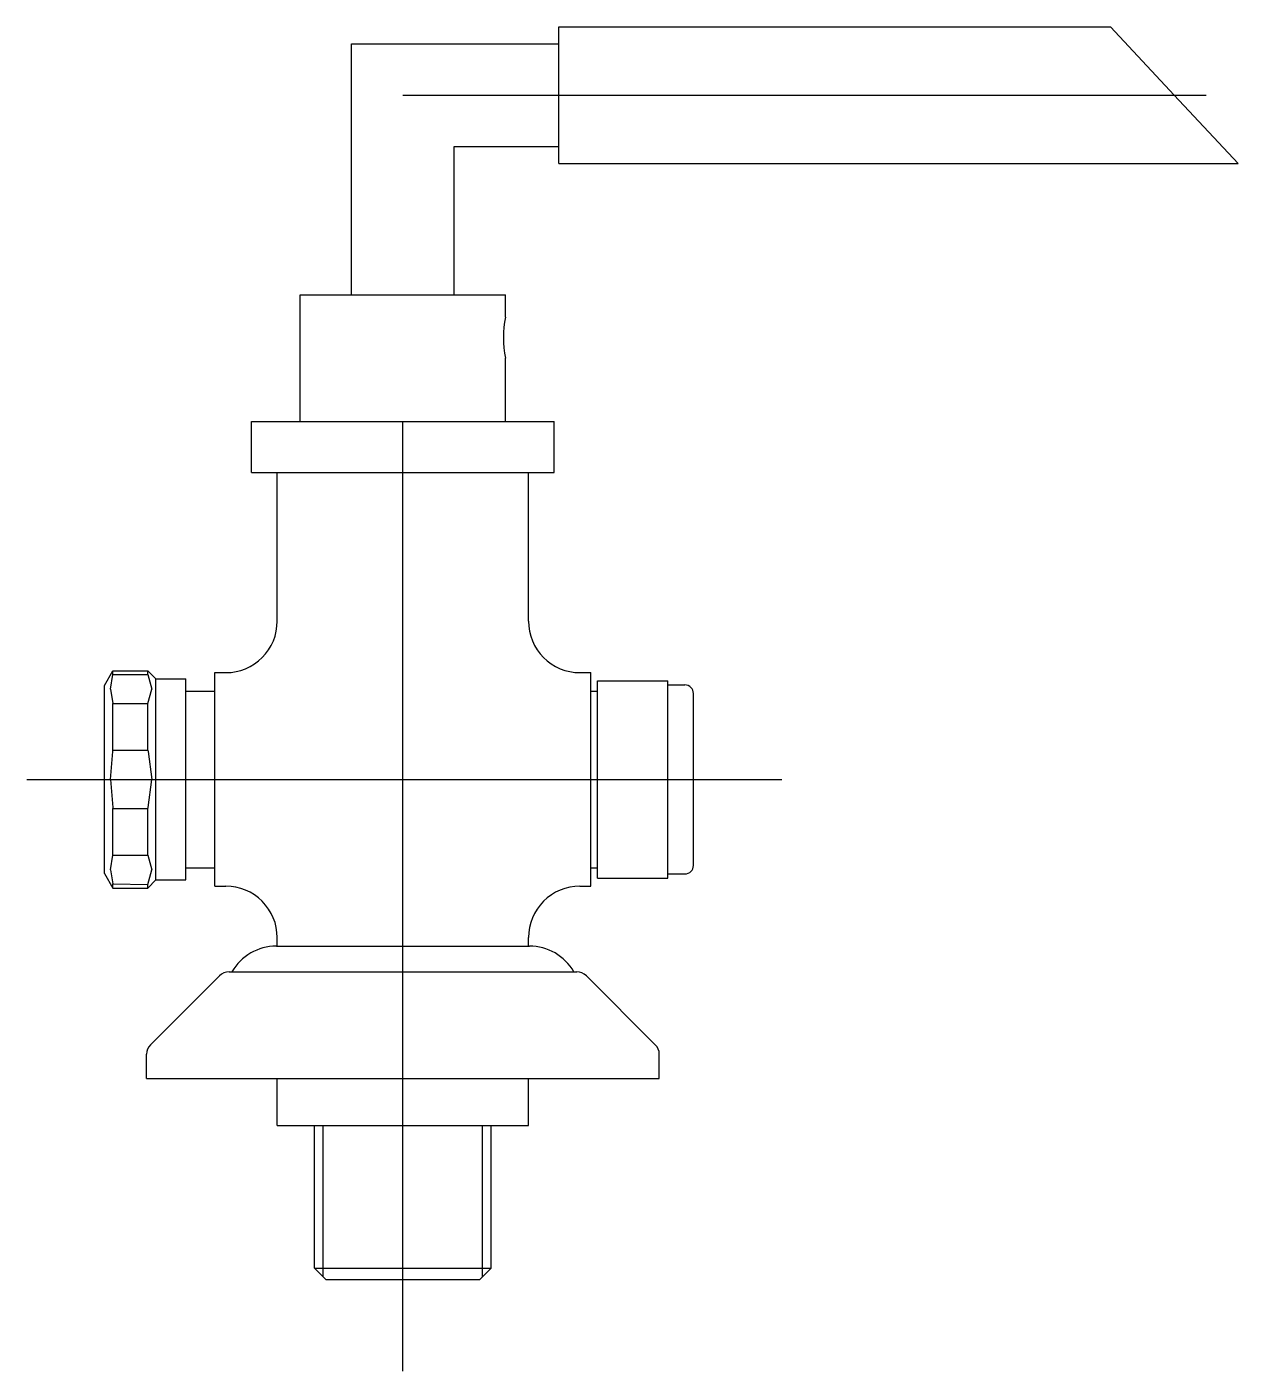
# Model space of a CAD drawing. Extents: x -557.438 to -557.31, y 0.323 to 0.465.
import ezdxf

# ---------------------------------------------------------------- set-up
doc = ezdxf.new("R2010")
doc.units = 0
doc.header["$LTSCALE"] = 0.2
doc.header["$MEASUREMENT"] = 0
doc.linetypes.add('AXES', pattern=[0.54, 0.3, -0.08, 0.08, -0.08])
doc.linetypes.add('CONTINU', pattern=[0])
doc.layers.get('0').update_dxf_attribs({"linetype": 'CONTINUOUS'})
doc.layers.add('DECA_EIXOS', color=5, linetype='AXES')

msp = doc.modelspace()

# ---------------------------------------------------------------- linework, layer by layer
at = {"linetype": 'CONTINU'}
for points in [[(-557.38183, 0.45016), (-557.38183, 0.46456)], [(-557.38183, 0.46456), (-557.32375, 0.46456)], [(-557.32375, 0.46456), (-557.31703, 0.45736)], [(-557.40365, 0.43634), (-557.40365, 0.46276)], [(-557.40365, 0.46276), (-557.38183, 0.46276)], [(-557.31703, 0.45736), (-557.31031, 0.45016)], [(-557.39285, 0.43634), (-557.39285, 0.45196)], [(-557.39285, 0.45196), (-557.38183, 0.45196)], [(-557.38183, 0.45016), (-557.31031, 0.45016)], [(-557.40905, 0.42302), (-557.40905, 0.43634)], [(-557.40905, 0.43634), (-557.38745, 0.43634)], [(-557.38745, 0.434), (-557.38745, 0.43634)], [(-557.38745, 0.42302), (-557.38745, 0.42968)], [(-557.41418, 0.41762), (-557.41418, 0.42302)], [(-557.41418, 0.42302), (-557.38232, 0.42302)], [(-557.38232, 0.41762), (-557.38232, 0.42302)], [(-557.41418, 0.41762), (-557.38232, 0.41762)], [(-557.41148, 0.40197), (-557.41148, 0.41762)], [(-557.38502, 0.40197), (-557.38502, 0.41762)], [(-557.42966, 0.39521), (-557.42878, 0.39674)], [(-557.42903, 0.39483), (-557.42878, 0.39637)], [(-557.42878, 0.39637), (-557.42878, 0.39674)], [(-557.42878, 0.39674), (-557.42512, 0.39674)], [(-557.42878, 0.39637), (-557.42512, 0.39637)], [(-557.42512, 0.39674), (-557.42426, 0.39589)], [(-557.42512, 0.39637), (-557.42512, 0.39674)], [(-557.42512, 0.39637), (-557.42468, 0.39483)], [(-557.41805, 0.37406), (-557.41805, 0.39656)], [(-557.41805, 0.39656), (-557.41688, 0.39656)], [(-557.37962, 0.39656), (-557.37845, 0.39656)], [(-557.37845, 0.37406), (-557.37845, 0.39656)], [(-557.42966, 0.37541), (-557.42966, 0.39521)], [(-557.42426, 0.37474), (-557.42426, 0.39589)], [(-557.42426, 0.39589), (-557.42111, 0.39589)], [(-557.42111, 0.37474), (-557.42111, 0.39589)], [(-557.37776, 0.37491), (-557.37776, 0.39571)], [(-557.37776, 0.39571), (-557.37035, 0.39571)], [(-557.37035, 0.37491), (-557.37035, 0.39571)], [(-557.37035, 0.39526), (-557.36855, 0.39526)], [(-557.42903, 0.39483), (-557.42878, 0.3933)], [(-557.42512, 0.3933), (-557.42468, 0.39483)], [(-557.42111, 0.39461), (-557.41805, 0.39461)], [(-557.37845, 0.39461), (-557.37776, 0.39461)], [(-557.36765, 0.37626), (-557.36765, 0.39436)], [(-557.42878, 0.38838), (-557.42878, 0.3933)], [(-557.42878, 0.3933), (-557.42512, 0.3933)], [(-557.42512, 0.38838), (-557.42512, 0.3933)], [(-557.42903, 0.38531), (-557.4288, 0.38826)], [(-557.4288, 0.38826), (-557.42878, 0.38838)], [(-557.42878, 0.38838), (-557.42512, 0.38838)], [(-557.42512, 0.38838), (-557.42507, 0.38826)], [(-557.42507, 0.38826), (-557.42468, 0.38531)], [(-557.43784, 0.38531), (-557.35835, 0.38531)], [(-557.42903, 0.38531), (-557.4288, 0.38237)], [(-557.42507, 0.38237), (-557.42468, 0.38531)], [(-557.4288, 0.38237), (-557.42878, 0.38224)], [(-557.42878, 0.37733), (-557.42878, 0.38224)], [(-557.42878, 0.38224), (-557.42512, 0.38224)], [(-557.42512, 0.38224), (-557.42507, 0.38237)], [(-557.42512, 0.37733), (-557.42512, 0.38224)], [(-557.42903, 0.37579), (-557.42878, 0.37733)], [(-557.42878, 0.37733), (-557.42512, 0.37733)], [(-557.42512, 0.37733), (-557.42468, 0.37579)], [(-557.42966, 0.37541), (-557.42878, 0.37388)], [(-557.42903, 0.37579), (-557.4288, 0.37432)], [(-557.42512, 0.37426), (-557.42468, 0.37579)], [(-557.42111, 0.37602), (-557.41805, 0.37602)], [(-557.37845, 0.37602), (-557.37776, 0.37602)], [(-557.37035, 0.37536), (-557.36855, 0.37536)], [(-557.42878, 0.37388), (-557.4288, 0.37432)], [(-557.4288, 0.37432), (-557.42512, 0.37426)], [(-557.42878, 0.37388), (-557.42512, 0.37388)], [(-557.42512, 0.37388), (-557.42426, 0.37474)], [(-557.42512, 0.37388), (-557.42512, 0.37426)], [(-557.42426, 0.37474), (-557.42111, 0.37474)], [(-557.41805, 0.37406), (-557.41688, 0.37406)], [(-557.37962, 0.37406), (-557.37845, 0.37406)], [(-557.37776, 0.37491), (-557.37035, 0.37491)], [(-557.41148, 0.36776), (-557.41148, 0.36866)], [(-557.38502, 0.36776), (-557.38502, 0.36866)], [(-557.41157, 0.36776), (-557.38493, 0.36776)], [(-557.42483, 0.35738), (-557.41757, 0.36464)], [(-557.41655, 0.36506), (-557.37995, 0.36506)], [(-557.37893, 0.36464), (-557.37167, 0.35738)], [(-557.42525, 0.35381), (-557.42525, 0.35637)], [(-557.37125, 0.35381), (-557.37125, 0.35637)], [(-557.42525, 0.35381), (-557.37125, 0.35381)], [(-557.41148, 0.34886), (-557.41148, 0.35381)], [(-557.38502, 0.34886), (-557.38502, 0.35381)], [(-557.41148, 0.34886), (-557.38502, 0.34886)], [(-557.40755, 0.33386), (-557.40755, 0.34886)], [(-557.40665, 0.33296), (-557.40665, 0.34886)], [(-557.38985, 0.33296), (-557.38985, 0.34886)], [(-557.38895, 0.33386), (-557.38895, 0.34886)], [(-557.40755, 0.33386), (-557.40635, 0.33266)], [(-557.40755, 0.33386), (-557.38895, 0.33386)], [(-557.40635, 0.33266), (-557.39015, 0.33266)], [(-557.39015, 0.33266), (-557.38895, 0.33386)]]:
    msp.add_lwpolyline(points, dxfattribs=at)
for points in [[(-557.38745, 0.434, 0.101507), (-557.38745, 0.42968)], [(-557.41688, 0.39656, 0.414659), (-557.41148, 0.40197)], [(-557.38502, 0.40197, 0.414659), (-557.37962, 0.39656)], [(-557.36765, 0.39436, 0.41421), (-557.36855, 0.39526)], [(-557.36855, 0.37536, 0.41421), (-557.36765, 0.37626)], [(-557.41148, 0.36866, 0.414472), (-557.41688, 0.37406)], [(-557.37962, 0.37406, 0.414469), (-557.38502, 0.36866)], [(-557.41157, 0.36776, 0.267941), (-557.41625, 0.36506)], [(-557.38025, 0.36506, 0.267949), (-557.38493, 0.36776)], [(-557.41655, 0.36506, 0.198917), (-557.41757, 0.36464)], [(-557.37893, 0.36464, 0.198917), (-557.37995, 0.36506)], [(-557.42483, 0.35738, 0.198872), (-557.42525, 0.35637)], [(-557.37125, 0.35637, 0.198905), (-557.37167, 0.35738)]]:
    msp.add_lwpolyline(points, format="xyb", dxfattribs=at)
at = {"layer": 'DECA_EIXOS'}
for points in [[(-557.39825, 0.32301), (-557.39825, 0.45736)], [(-557.39825, 0.45736), (-557.31368, 0.45736)]]:
    msp.add_lwpolyline(points, dxfattribs=at)

doc.saveas('drawing.dxf')
